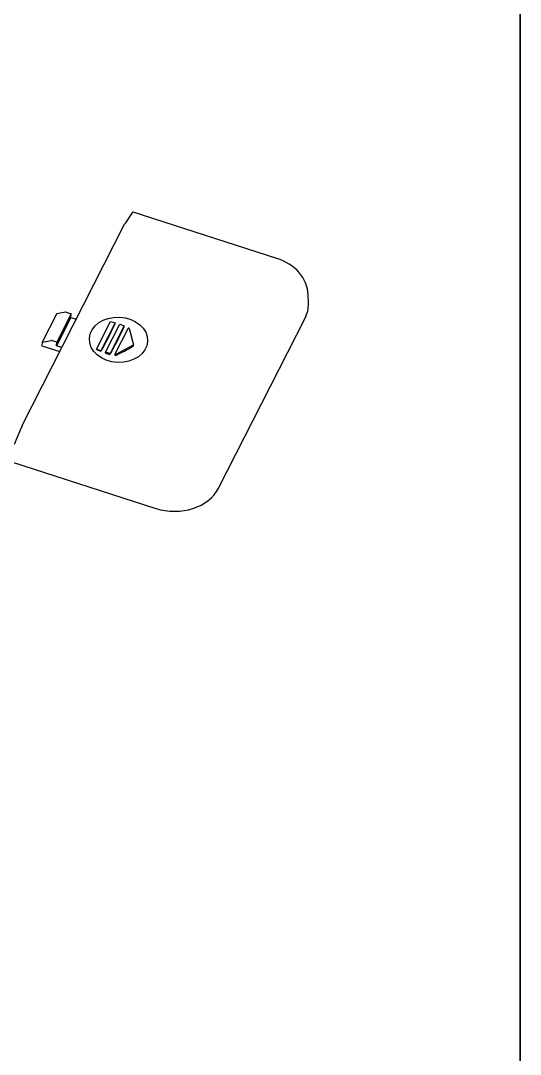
# Model space of a CAD drawing. Header units: millimetres. Extents: x 22 to 621, y 9 to 437.
# Drawn here: x 543.9 to 621, y 182.4 to 342.1 of the extents above; entities that cross this region are included whole.
import ezdxf

# ---------------------------------------------------------------- set-up
doc = ezdxf.new("R2010")
doc.units = ezdxf.units.MM
doc.header["$LTSCALE"] = 1.5
doc.layers.add('Border (ISO)', color=7, linetype='Continuous', lineweight=35)
doc.layers.add('Visible (ISO)', color=7, linetype='Continuous', lineweight=25)

# ---------------------------------------------------------------- blocks, each defined once
blk = doc.blocks.new('図面枠 既定の図面枠')
at = {"layer": 'Border (ISO)', "flags": 128}
blk.add_lwpolyline([(15, 6), (15, 291), (414, 291), (414, 6), (15, 6)], dxfattribs=at)

msp = doc.modelspace()

# ---------------------------------------------------------------- linework, layer by layer
at = {"layer": 'Visible (ISO)'}
for p, q in [((561.054, 312.367), (560.036, 310.849)), ((583.419, 305.365), (561.252, 312.531)), ((544.069, 279.463), (559.921, 310.649)), ((588.293, 298.383), (588.256, 299.754)), ((550.79, 297.056), (549.457, 296.818)), ((550.875, 297.048), (551.666, 296.792)), ((549.404, 296.783), (547.187, 292.423)), ((551.64, 296.227), (549.424, 291.867)), ((551.666, 296.792), (549.45, 292.432)), ((551.64, 296.227), (551.666, 296.792)), ((551.64, 296.227), (552.456, 295.963)), ((555.575, 291.344), (557.764, 295.65)), ((558.462, 295.425), (556.273, 291.118)), ((557.764, 295.65), (558.462, 295.425)), ((558.458, 295.336), (558.462, 295.425)), ((574.434, 269.891), (587.777, 296.142)), ((556.971, 290.893), (559.16, 295.199)), ((559.858, 294.973), (557.669, 290.667)), ((558.459, 290.623), (560.463, 294.566)), ((559.16, 295.199), (559.858, 294.973)), ((559.851, 294.837), (559.858, 294.973)), ((560.606, 294.554), (561.266, 292.045)), ((547.182, 292.401), (547.158, 291.882)), ((547.241, 292.458), (548.574, 292.696)), ((549.45, 292.432), (548.659, 292.688)), ((549.424, 291.867), (549.45, 292.432)), ((547.158, 291.882), (549.927, 290.987)), ((550.24, 291.603), (549.424, 291.867)), ((555.573, 291.307), (555.575, 291.344)), ((556.273, 291.118), (555.575, 291.344)), ((556.269, 291.03), (556.273, 291.118)), ((556.965, 290.771), (556.971, 290.893)), ((557.669, 290.667), (556.971, 290.893)), ((557.662, 290.531), (557.669, 290.667)), ((558.447, 290.45), (558.454, 290.604)), ((561.236, 291.987), (558.572, 290.552)), ((561.259, 291.846), (561.267, 292.031)), ((543.951, 279.204), (542.884, 276.622)), ((542.47, 273.961), (564.724, 266.767))]:
    msp.add_line(p, q, dxfattribs=at)
at = {"layer": 'Visible (ISO)', "flags": 128}
for points in [[(561.252, 312.531), (561.246, 312.532), (561.24, 312.533), (561.234, 312.533), (561.227, 312.532), (561.22, 312.531), (561.213, 312.529), (561.206, 312.526), (561.198, 312.522), (561.19, 312.518), (561.182, 312.513), (561.174, 312.507), (561.166, 312.5), (561.158, 312.493), (561.149, 312.485), (561.14, 312.476), (561.131, 312.467), (561.122, 312.457), (561.113, 312.446), (561.103, 312.434), (561.094, 312.422), (561.084, 312.409), (561.074, 312.396), (561.064, 312.382), (561.054, 312.367)], [(560.036, 310.849), (560.032, 310.842), (560.027, 310.835), (560.022, 310.828), (560.018, 310.821), (560.013, 310.813), (560.008, 310.806), (560.004, 310.798), (559.999, 310.79), (559.994, 310.782), (559.989, 310.774), (559.984, 310.766), (559.98, 310.757), (559.975, 310.749), (559.97, 310.74), (559.965, 310.732), (559.96, 310.723), (559.955, 310.714), (559.951, 310.705), (559.946, 310.696), (559.941, 310.687), (559.936, 310.677), (559.931, 310.668), (559.926, 310.658), (559.921, 310.649)], [(588.256, 299.754), (588.222, 300.223), (588.143, 300.691), (588.021, 301.151), (587.858, 301.6), (587.656, 302.033), (587.416, 302.449), (587.14, 302.848), (586.829, 303.228), (586.487, 303.585), (586.117, 303.918), (585.721, 304.226), (585.302, 304.508), (584.858, 304.764), (584.395, 304.993), (583.914, 305.193), (583.422, 305.364)], [(561.259, 291.846), (561.259, 291.844), (561.259, 291.842), (561.258, 291.84), (561.258, 291.837), (561.257, 291.835), (561.256, 291.833), (561.256, 291.831), (561.255, 291.829), (561.254, 291.827), (561.252, 291.825), (561.251, 291.823), (561.25, 291.821), (561.249, 291.819), (561.247, 291.817), (561.246, 291.815), (561.244, 291.814), (561.242, 291.812), (561.24, 291.81), (561.238, 291.808), (561.236, 291.807), (561.234, 291.805), (561.232, 291.804), (561.23, 291.802), (561.228, 291.801)], [(558.565, 290.402), (558.56, 290.4), (558.554, 290.398), (558.547, 290.396), (558.54, 290.395), (558.534, 290.394), (558.526, 290.394), (558.52, 290.394), (558.513, 290.395), (558.506, 290.396), (558.499, 290.397), (558.493, 290.399), (558.486, 290.401), (558.48, 290.404), (558.475, 290.407), (558.469, 290.411), (558.465, 290.414), (558.461, 290.418), (558.457, 290.422), (558.454, 290.426), (558.451, 290.431), (558.449, 290.436), (558.448, 290.44), (558.447, 290.445), (558.447, 290.45)], [(544.069, 279.463), (544.064, 279.453), (544.059, 279.443), (544.054, 279.434), (544.049, 279.423), (544.044, 279.413), (544.039, 279.403), (544.034, 279.393), (544.029, 279.382), (544.024, 279.372), (544.019, 279.361), (544.014, 279.351), (544.01, 279.34), (544.005, 279.329), (544, 279.318), (543.995, 279.307), (543.99, 279.296), (543.985, 279.285), (543.98, 279.273), (543.975, 279.262), (543.97, 279.251), (543.965, 279.239), (543.96, 279.228), (543.956, 279.216), (543.951, 279.204)]]:
    msp.add_lwpolyline(points, dxfattribs=at)
at = {"layer": 'Visible (ISO)'}
for centre, major_axis, ratio, start_param, end_param in [((550.871, 296.954), (-0.134, 0.068), 0.593131, 4.9742113, 5.6177124), ((580.79, 298.393), (-7.5, 0.331), 0.7770742, 2.8024041, 3.1966068), ((549.537, 296.716), (-0.134, 0.068), 0.593131, 5.6177124, 6.2831853), ((557.918, 305.265), (-5.989, -18.528), 0.2083946, 0.7645298, 1.0738975), ((559.314, 304.814), (-6.012, -18.599), 0.2083946, 0.7651278, 1.0732995), ((560.533, 294.544), (-0.0749, 0.0034), 0.7776679, 3.3800939, 5.9453113), ((547.321, 292.355), (-0.134, 0.068), 0.593131, 5.6177124, 6.5450076), ((548.654, 292.594), (0.134, -0.068), 0.593131, 1.8326186, 2.4761197), ((558.429, 302.593), (-17.22, 8.753), 0.593131, 1.7041376, 1.7431983), ((558.429, 302.593), (-17.22, 8.753), 0.593131, 1.7821226, 1.8209704), ((558.529, 290.601), (-0.0749, 0.0034), 0.7776679, 5.9453113, 8.5105287), ((560.73, 303.411), (-14.421, -13.033), 0.4979766, 1.010564, 1.1793436), ((561.193, 292.035), (0.0749, -0.0034), 0.7776679, 5.3689361, 6.5216865), ((567.453, 272.156), (7.493, -0.359), 0.7782591, 4.377059, 5.9466374)]:
    msp.add_ellipse(centre, major_axis=major_axis, ratio=ratio, start_param=start_param, end_param=end_param, dxfattribs=at)
msp.add_ellipse((558.975, 292.8), major_axis=(-4.495, 0.207), ratio=0.7776679, dxfattribs=at)

# ---------------------------------------------------------------- block references
at = {"xscale": 1.5, "yscale": 1.5, "zscale": 1.5}
msp.add_blockref('図面枠 既定の図面枠', (0, 0), dxfattribs=at)

doc.saveas('drawing.dxf')
